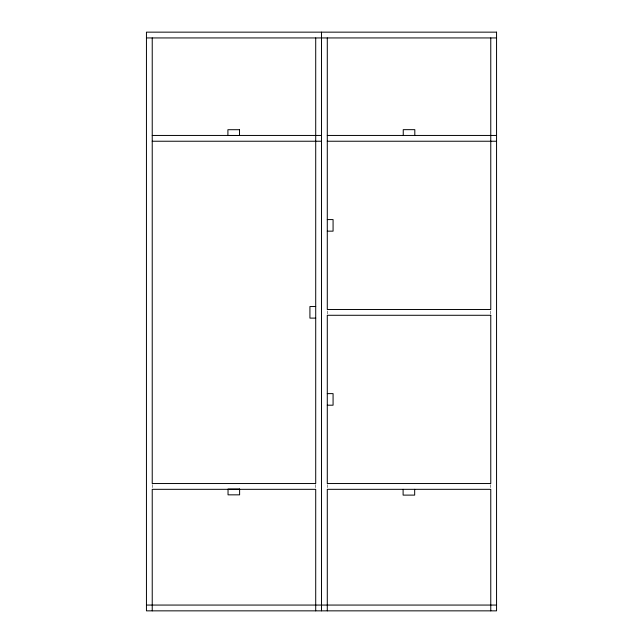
<?xml version="1.0" encoding="UTF-8"?>
<svg xmlns="http://www.w3.org/2000/svg" width="643" height="643" viewBox="0 0 643 643"><rect width="100%" height="100%" fill="white"/><g stroke="black" fill="none" stroke-linecap="round" stroke-linejoin="round"><path stroke-width="0.48" stroke-dasharray="3.21 2.41" d="M490.77 310.963L490.77 313.969M490.77 484.613L490.77 487.619M327.287 310.963L327.287 313.969M327.287 484.613L327.287 487.619M315.713 484.613L315.713 487.619M152.23 484.613L152.23 487.619"/><path stroke-width="0.96" d="M146.443 37.937L496.557 37.937M152.23 135.448L321.5 135.448M327.287 135.448L496.557 135.448M152.23 141.235L321.5 141.235M327.287 141.235L496.557 141.235M327.287 219.576L333.074 219.576L333.074 231.15L327.287 231.15M315.713 306.534L309.926 306.534L309.926 318.108L315.713 318.108M327.287 393.62L333.074 393.62L333.074 405.194L327.287 405.194M146.443 605.063L496.557 605.063M490.77 37.937L490.77 309.492L327.287 309.492L327.287 37.937M490.77 610.85L490.77 489.323L327.287 489.323L327.287 610.85M414.815 135.448L414.815 129.661L403.241 129.661L403.241 135.448M414.679 489.323L414.679 495.11L403.105 495.11L403.105 489.323M321.5 32.15L321.5 610.85M315.713 37.937L315.713 483.536L152.23 483.536L152.23 37.937M315.713 610.85L315.713 489.323L152.23 489.323L152.23 610.85M496.557 32.15L146.443 32.15L146.443 610.85L496.557 610.85L496.557 32.15M239.485 129.709L227.911 129.709L227.911 135.496L239.485 135.496L239.485 129.709M490.77 315.279L327.287 315.279L327.287 483.536L490.77 483.536L490.77 315.279M239.614 489.058L228.04 489.058L228.04 494.845L239.614 494.845L239.614 489.058"/></g></svg>
